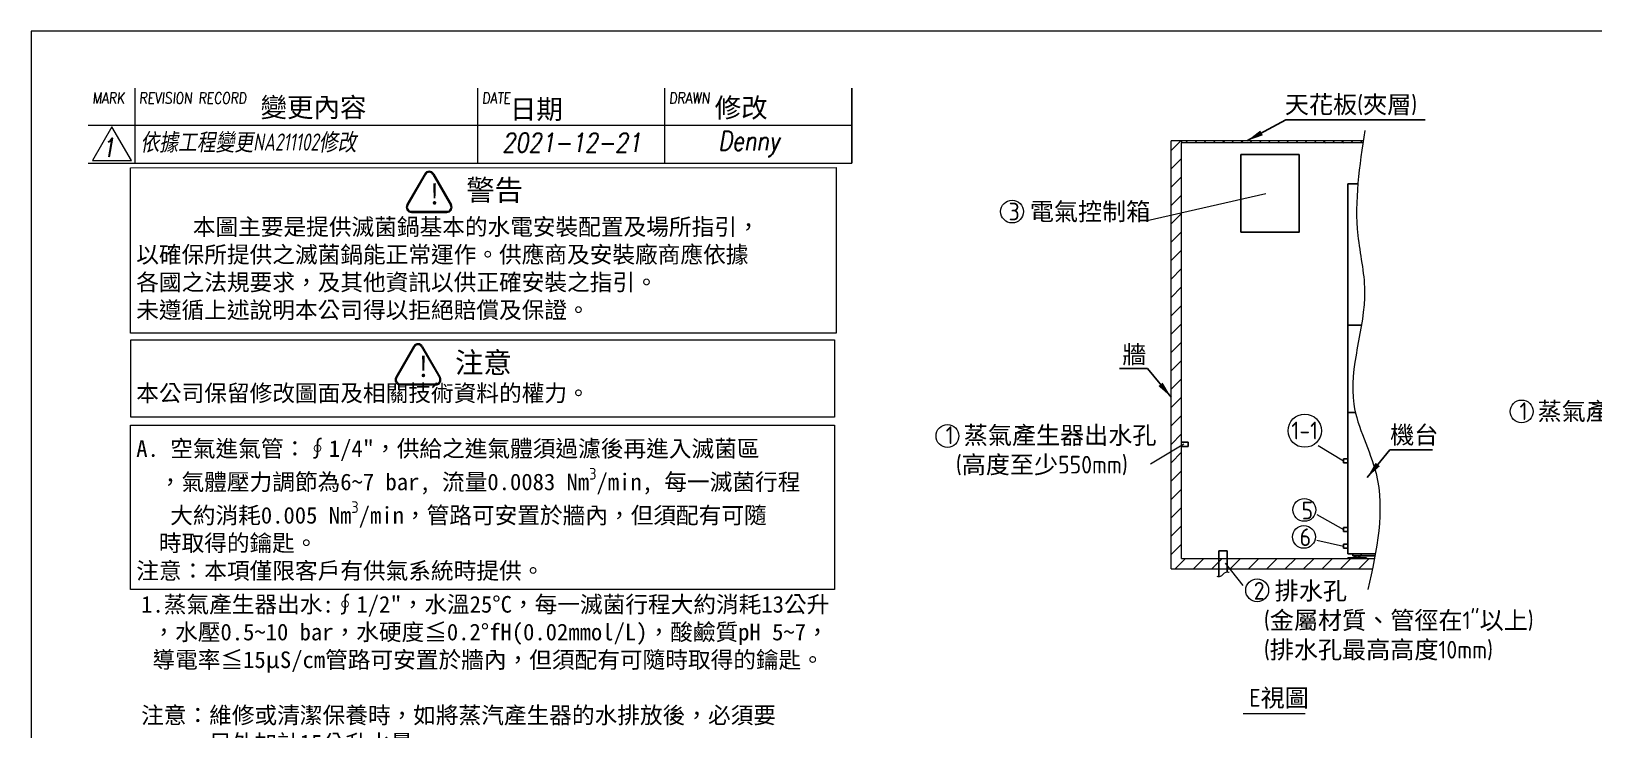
# Model space of a CAD drawing. Header units: millimetres. Extents: x 15361 to 28546, y 509 to 9779.
# Drawn here: x 15361 to 22881, y 6419 to 9779 of the extents above; entities that cross this region are included whole.
import ezdxf

# ---------------------------------------------------------------- set-up
doc = ezdxf.new("R2010")
doc.units = ezdxf.units.MM
doc.header["$MEASUREMENT"] = 0
doc.linetypes.add('CENTER2', pattern=[28.575, 19.05, -3.175, 3.175, -3.175])
doc.linetypes.add('HIDDEN', pattern=[9.525, 6.35, -3.175])
doc.layers.get('0').update_dxf_attribs({"lineweight": 25})
for name, color, linetype, lineweight in [('D', 3, 'Continuous', 13), ('F', 7, 'Continuous', 15), ('H', 2, 'HIDDEN', 15), ('S', 4, 'Continuous', 15), ('T', 4, 'Continuous', 15)]:
    doc.layers.add(name, color=color, linetype=linetype, lineweight=lineweight)
doc.styles.get("Standard").update_dxf_attribs({"font": 'KAIU.TTF'})
doc.styles.add('STU25', font='isocp2.shx')
doc.styles.add('Text', font='romans.shx', dxfattribs={"width": 0.8, "oblique": 10})
doc.dimstyles.new('STU25$7', dxfattribs={"dimscale": 40, "dimtxt": 2.5, "dimasz": 2, "dimexe": 1.25, "dimexo": 0.625, "dimgap": 1, "dimtad": 0, "dimdec": 4, "dimdsep": 46, "dimtxsty": 'STU25', "dimcen": 2.5, "dimazin": 2, "dimtfac": 1, "dimtdec": 4, "dimtmove": 0, "dimatfit": 3, "dimfxl": 0, "dimtolj": 1, "dimtzin": 0, "dimarcsym": 0})

msp = doc.modelspace()

# ---------------------------------------------------------------- hatches: boundary and pattern name
at = {"layer": 'D'}
h = msp.add_hatch(color=11, dxfattribs=at)
edge = h.paths.add_edge_path()
edge.add_line((17254.626, 9093.297), (17169.267, 8945.451))
edge.add_arc((17190.917, 8932.951), 25, 149.9999999, 270)
edge.add_line((17190.917, 8907.951), (17361.635, 8907.951))
edge.add_arc((17361.635, 8932.951), 25, 270, 389.9999999)
edge.add_line((17383.286, 8945.451), (17297.927, 9093.297))
edge.add_arc((17276.276, 9080.797), 25, 30, 150)
edge = h.paths.add_edge_path(flags=16)
edge.add_arc((17276.276, 9080.797), 20, 30, 150)
edge.add_line((17258.956, 9090.797), (17173.597, 8942.951))
edge.add_arc((17190.917, 8932.951), 20, 149.9999999, 270)
edge.add_line((17190.917, 8912.951), (17361.635, 8912.951))
edge.add_arc((17361.635, 8932.951), 20, 270, 389.9999999)
edge.add_line((17378.956, 8942.951), (17293.597, 9090.797))
h = msp.add_hatch(color=11, dxfattribs=at)
edge = h.paths.add_edge_path()
edge.add_ellipse((17137.163, 8102.772), major_axis=(25, 0), ratio=1, start_angle=149.9999999, end_angle=270)
edge.add_line((17137.163, 8077.772), (17307.881, 8077.772))
edge.add_ellipse((17307.881, 8102.772), major_axis=(25, 0), ratio=1, start_angle=270, end_angle=389.9999999)
edge.add_line((17329.532, 8115.272), (17244.173, 8263.118))
edge.add_ellipse((17222.522, 8250.618), major_axis=(25, 0), ratio=1, start_angle=30, end_angle=150)
edge.add_line((17200.872, 8263.118), (17115.513, 8115.272))
edge = h.paths.add_edge_path(flags=16)
edge.add_ellipse((17137.163, 8102.772), major_axis=(20, 0), ratio=1, start_angle=149.9999999, end_angle=270)
edge.add_line((17137.163, 8082.772), (17307.881, 8082.772))
edge.add_ellipse((17307.881, 8102.772), major_axis=(20, 0), ratio=1, start_angle=270, end_angle=389.9999999)
edge.add_line((17325.202, 8112.772), (17239.843, 8260.618))
edge.add_ellipse((17222.522, 8250.618), major_axis=(20, 0), ratio=1, start_angle=30, end_angle=150)
edge.add_line((17205.202, 8260.618), (17119.843, 8112.772))
at = {"layer": 'H', "ltscale": 5}
h = msp.add_hatch(dxfattribs=at)
h.set_pattern_fill('ANSI31', color=256, scale=500, style=0)
h.set_pattern_definition([(45, (238904.005, 23351.285), (-44.194174, 44.194174), [])])
h.paths.add_polyline_path([(20896.861, 7242.119), (20896.861, 9242.119), (20896.861, 9252.119), (20846.861, 9252.119), (20846.861, 7192.119), (21815.138, 7192.119), (21825.09, 7242.119)])
at = {"layer": 'H'}
h = msp.add_hatch(dxfattribs=at)
h.set_pattern_fill('ANSI31', color=256, scale=250, angle=90, style=0)
h.set_pattern_definition([(135, (244158.662, 19621.586), (-22.097087, -22.097087), [])])
edge = h.paths.add_edge_path()
edge.add_spline(control_points=[(21769.252, 9242.119), (21769.762, 9245.452), (21770.275, 9248.786), (21770.791, 9252.119)], knot_values=[84.74449418, 84.74449418, 84.74449418, 84.74449418, 94.74380875, 94.74380875, 94.74380875, 94.74380875], degree=3, periodic=0)
edge.add_line((21770.791, 9252.119), (20896.861, 9252.119))
edge.add_line((20896.861, 9252.119), (20896.861, 9242.119))
edge.add_line((20896.861, 9242.119), (21769.252, 9242.119))

# ---------------------------------------------------------------- linework, layer by layer
for p, q in [((21182.225, 9185.831), (21182.225, 8811.962)), ((21696.861, 8365.119), (21696.861, 9045.119)), ((21696.861, 9045.119), (21744.78, 9045.119)), ((21696.861, 8365.119), (21696.861, 7945.119)), ((21696.861, 8365.119), (21762.578, 8365.119)), ((21696.861, 7945.119), (21696.861, 7265.119)), ((21696.861, 7945.119), (21733.814, 7945.119)), ((21696.861, 7945.119), (21733.814, 7945.119)), ((21676.861, 7722.119), (21676.861, 7702.119)), ((21696.861, 7722.119), (21676.861, 7722.119)), ((21696.861, 7702.119), (21676.861, 7702.119)), ((21696.861, 7392.119), (21676.861, 7392.119)), ((21676.861, 7392.119), (21676.861, 7372.119)), ((21696.861, 7372.119), (21676.861, 7372.119)), ((21696.861, 7312.119), (21676.861, 7312.119)), ((21676.861, 7312.119), (21676.861, 7292.119)), ((21696.861, 7292.119), (21676.861, 7292.119)), ((21696.861, 7265.119), (21829.341, 7265.119)), ((21721.861, 7255.119), (21721.861, 7265.119)), ((21721.861, 7255.119), (21827.522, 7255.119)), ((21761.861, 7255.119), (21761.861, 7265.119))]:
    msp.add_line(p, q)
at = {"linetype": 'Continuous'}
for p, q in [((20929.236, 7802.119), (20896.861, 7802.119)), ((20929.236, 7782.119), (20896.861, 7782.119)), ((20929.236, 7782.119), (20929.236, 7802.119)), ((21116.861, 7279.237), (21076.861, 7279.237)), ((21076.861, 7279.237), (21076.861, 7155.98)), ((21116.861, 7279.237), (21116.861, 7177.813)), ((21786.361, 7245.119), (21697.361, 7245.119)), ((21697.361, 7245.119), (21697.361, 7242.119)), ((21697.361, 7242.119), (21786.361, 7242.119)), ((21755.14, 7255.119), (21728.582, 7255.119)), ((21728.582, 7255.119), (21728.582, 7245.119)), ((21735.222, 7255.119), (21735.222, 7245.119)), ((21748.501, 7255.119), (21748.501, 7245.119)), ((21755.14, 7245.119), (21755.14, 7255.119)), ((21786.361, 7242.119), (21786.361, 7245.119))]:
    msp.add_line(p, q, dxfattribs=at)
at = {"linetype": 'CENTER2'}
for p, q in [((21728.582, 7248.4), (21725.301, 7245.119)), ((21755.14, 7248.4), (21758.421, 7245.119))]:
    msp.add_line(p, q, dxfattribs=at)
at = {"linetype": 'Continuous'}
msp.add_lwpolyline([(21182.225, 9185.831), (21462.432, 9185.831), (21462.432, 8811.962), (21182.225, 8811.962)], dxfattribs=at)
at = {"layer": 'D', "color": 11}
for p, q in [((17254.626, 9093.297), (17169.267, 8945.451)), ((17258.956, 9090.797), (17173.597, 8942.951)), ((17293.597, 9090.797), (17378.956, 8942.951)), ((17297.927, 9093.297), (17383.286, 8945.451)), ((17190.917, 8912.951), (17361.635, 8912.951)), ((17190.917, 8907.951), (17361.635, 8907.951)), ((17200.872, 8263.118), (17115.513, 8115.272)), ((17205.202, 8260.618), (17119.843, 8112.772)), ((17239.843, 8260.618), (17325.202, 8112.772)), ((17244.173, 8263.118), (17329.532, 8115.272)), ((17137.163, 8082.772), (17307.881, 8082.772)), ((17137.163, 8077.772), (17307.881, 8077.772))]:
    msp.add_line(p, q, dxfattribs=at)
at = {"layer": 'D'}
for p, q in [((21302.982, 8997.852), (20730.796, 8866.687)), ((20908.667, 7792.864), (20747.945, 7696.9)), ((21554.264, 7786.804), (21676.861, 7712.119)), ((21547.421, 7453.764), (21676.861, 7382.119)), ((21548.374, 7330.746), (21676.861, 7302.119)), ((21106.236, 7219.646), (21191.515, 7113.344)), ((21194.242, 6496.811), (21492.67, 6496.811))]:
    msp.add_line(p, q, dxfattribs=at)
at = {"layer": 'D', "color": 11}
for points in [[(15839.278, 9122.487), (19234.64, 9123.306), (19234.64, 8327.097), (15839.278, 8327.097)], [(15840.447, 8293.946), (19227.255, 8293.946), (19227.255, 7922.306), (15840.447, 7922.306)], [(15839.278, 7884.833), (19226.085, 7884.833), (19226.085, 7094.234), (15839.278, 7094.234)]]:
    msp.add_lwpolyline(points, close=True, dxfattribs=at)
at = {"layer": 'D'}
for centre, radius in [((20081.431, 8911.865), 55), ((22533.556, 7950.067), 55), ((21489.766, 7857.535), 80), ((19770.397, 7832.1), 55), ((21487.851, 7476.554), 55), ((21485.852, 7346.581), 55), ((21260.88, 7089.834), 55)]:
    msp.add_circle(centre, radius, dxfattribs=at)
at = {"layer": 'D', "color": 11}
for centre, radius, start, end in [((17276.276, 9080.797), 25, 30, 150), ((17276.276, 9080.797), 20, 30, 150), ((17190.917, 8932.951), 25, 149.9999999, 270), ((17190.917, 8932.951), 20, 149.9999999, 270), ((17361.635, 8932.951), 25, 270, 29.9999999), ((17361.635, 8932.951), 20, 270, 29.9999999), ((17222.522, 8250.618), 25, 30, 150), ((17222.522, 8250.618), 20, 30, 150), ((17137.163, 8102.772), 25, 149.9999999, 270), ((17137.163, 8102.772), 20, 149.9999999, 270), ((17307.881, 8102.772), 25, 270, 29.9999999), ((17307.881, 8102.772), 20, 270, 29.9999999)]:
    msp.add_arc(centre, radius, start, end, dxfattribs=at)
at = {"layer": 'D'}
msp.add_spline([(21066.198, 7157.12), (21084.526, 7157.12), (21110.932, 7176.989), (21126.154, 7176.989)], degree=3, dxfattribs=at)
at = {"layer": 'F', "color": 7}
for p, q in [((15860.197, 9505.289), (15860.197, 9145.289)), ((17510.347, 9145.289), (17510.347, 9505.289)), ((18410.347, 9145.289), (18410.347, 9505.289)), ((19310.347, 9145.289), (19310.347, 9505.289)), ((19310.347, 9325.289), (15635.197, 9325.289)), ((15635.197, 9145.289), (19310.347, 9145.289))]:
    msp.add_line(p, q, dxfattribs=at)
at = {"layer": 'F'}
msp.add_line((19310.347, 9505.289), (19310.347, 9145.289), dxfattribs=at)
at = {"layer": 'F', "color": 6}
msp.add_lwpolyline([(15361.176, 9779.31), (15361.176, 509.31), (28546.176, 509.31), (28546.176, 9779.31)], close=True, dxfattribs=at)
msp.add_lwpolyline([(15361.176, 9779.31), (15361.176, 509.31), (28546.176, 509.31), (28546.176, 9779.31)], close=True, dxfattribs=at)
at = {"layer": 'F', "color": 7}
msp.add_lwpolyline([(15749.413, 9319.619), (15655.922, 9157.689), (15842.904, 9157.689)], close=True, dxfattribs=at)
at = {"layer": 'S', "linetype": 'Continuous'}
for p, q in [((20846.861, 7192.119), (20846.861, 9252.119)), ((21770.791, 9252.119), (20846.861, 9252.119)), ((20896.861, 7242.119), (20896.861, 9242.119)), ((21769.252, 9242.119), (20896.861, 9242.119)), ((20896.861, 7242.119), (21825.09, 7242.119)), ((20846.861, 7192.119), (21815.138, 7192.119))]:
    msp.add_line(p, q, dxfattribs=at)
at = {"layer": 'S'}
msp.add_line((20896.861, 9252.119), (20896.861, 9242.119), dxfattribs=at)
msp.add_spline([(21778.414, 9301.42), (21745.443, 8796.582), (21777.805, 8531.284), (21726.026, 7984.512), (21832.82, 7651.272), (21793.939, 7093.934)], degree=3, dxfattribs=at)

# ---------------------------------------------------------------- texts
at = {"lineweight": -3}
for s, p in [('變更內容', (16464.531, 9366.504)), ('日期', (17664.693, 9357.604)), ('修改', (18650.171, 9364.724))]:
    msp.add_text(s, height=93.4085, dxfattribs=at).set_placement(p)
at = {"layer": 'D', "color": 11, "attachment_point": 1}
for s, insert, char_height in [('{\\C3;天花板\\Fisocp2.shx;(\\f標楷體|b0|i0|c136|p65;夾層\\Fisocp2.shx;)}', (21394.185, 9469.373), 85), ('\\A1;\\P     本圖主要是提供滅菌鍋基本的水電安裝配置及場所指引，\\P以確保所提供之滅菌鍋能正常運作。供應商及安裝廠商應依據\\P各國之法規要求，及其他資訊以供正確安裝之指引。\\P未遵循上述說明本公司得以拒絕賠償及保證。\\P\\P\\P本公司保留修改圖面及相關技術資料的權力。\\P\\PA. 空氣進氣管：∮1/4"，供給之進氣體須過濾後再進入滅菌區\\P  ，氣體壓力調節為6~7 bar, 流量0.0083 Nm{\\Fisocp2.shx;\\H0.7x;\\S3^ ;}/min, 每一滅菌行程\\P   大約消耗0.005 Nm{\\Fisocp2.shx;\\H0.7x;\\S3^ ;}/min，管路可安置於牆內，但須配有可隨\\P  時取得的鑰匙。\\P注意：本項僅限客戶有供氣系統時提供。', (15866.416, 9011.908), 80), ('{\\C3;牆}', (20611.536, 8266.666), 85), ('{\\C3;機台}', (21901.184, 7880.19), 85), ('1.蒸氣產生器出水:∮1/2"，水溫25%%DC，每一滅菌行程大約消耗13公升\\P ，水壓0.5~10 bar，水硬度≦0.2%%DfH(0.02mmol/L)，酸鹼質pH 5~7，\\P 導電率≦15μS/cm管路可安置於牆內，但須配有可隨時取得的鑰匙。\\P\\P注意：維修或清潔保養時，如將蒸汽產生器的水排放後，必須要\\P      另外加計15公升水量。\\P2.排水管路∮1"以上金屬管，必須抗腐蝕2"G，並且需耐100%%DC以上。 \\P3.電氣控制箱，7kW，線長4 m。(配線至滅菌鍋)\\P    \\P\\P\\P\\P注意:配線請依當地法規規定配置。\\P{\\fDFKai-SB|b0|i0|c136|p65;注意:三相系統有可能會有相位交錯問題需進行相位交換，請參閱說明書\\P     或維修手冊。}\\P4.排風機需加柵網，排風量200 Kcal/h。(載體區域)\\P4-1.排風機需加柵網，排風量400 Kcal/h。(滅菌區域)\\P4-2.排風機需加柵網，排風量200 Kcal/h。(卸載區域)\\P\\P注意:(卸載區域)空調須獨立安裝，不得與其他區相通。\\P\\P5.蒸氣產生器排水管(5)及儀器之(6)排氣管於管路裝配時加裝逆止閥。\\P\\PB.為維持儀器乾燥之效能及排水效能，將儀器水平調整至前低後\\P  高，其傾斜角度約略為1%%D~2%%D。', (15889.968, 7062.147), 80)]:
    msp.add_mtext(s, dxfattribs=dict(at, insert=insert, char_height=char_height))
at = {"layer": 'D', "color": 11, "attachment_point": 1, "style": 'STU25'}
for s, insert, char_height in [('{\\f標楷體|b0|i0|c136|p65;!}', (17267.966, 9046.067), 100), ('{\\f標楷體|b0|i0|c136|p65;警告}', (17454.478, 9065.435), 100), ('{\\C3;3 \\f標楷體|b0|i0|c136|p65;電氣控制箱}', (20064.533, 8954.508), 85), ('{\\f標楷體|b0|i0|c136|p65;!}', (17214.212, 8215.888), 100), ('{\\f標楷體|b0|i0|c136|p65;注意}', (17400.724, 8235.257), 100), ('{\\C3;1 \\f標楷體|b0|i0|c136|p65;蒸氣產生器出水孔}', (22523.45, 7993.647), 85), ('{\\C3;1-1}', (21425.472, 7900.801), 85), ('{\\C3;1 \\f標楷體|b0|i0|c136|p65;蒸氣產生器出水孔\\P\\Fisocp2.shx; (\\f標楷體|b0|i0|c136|p65;高度至少\\Fisocp2.shx;550mm)}', (19761.895, 7878.281), 85), ('{\\C3;5}', (21474.586, 7515.975), 85), ('{\\C3;6}', (21465.232, 7387.576), 85), ('{\\C3;2 \\f標楷體|b0|i0|c136|p65;排水孔\\P\\Fisocp2.shx; (\\f標楷體|b0|i0|c136|p65;金屬材質、管徑在\\Fisocp2.shx;1"\\f標楷體|b0|i0|c136|p65;以上\\Fisocp2.shx;)\\P (\\f標楷體|b0|i0|c136|p65;排水孔最高高度\\Fisocp2.shx;10mm)}', (21244.508, 7129.67), 85)]:
    msp.add_mtext(s, dxfattribs=dict(at, insert=insert, char_height=char_height))
at = {"layer": 'D', "insert": (21222.608, 6614.987), "char_height": 85, "attachment_point": 1}
msp.add_mtext('{\\Fisocp2.shx;E}視圖', dxfattribs=at)
at = {"layer": 'F', "color": 1, "lineweight": 15, "style": 'Text', "oblique": 5, "width": 0.8}
for s, p in [('MARK', (15655.099, 9430.989)), ('REVISION RECORD', (15880.099, 9430.989)), ('DATE', (17530.249, 9430.989)), ('DRAWN', (18430.249, 9430.989))]:
    msp.add_text(s, height=54, dxfattribs=at).set_placement(p)
at = {"layer": 'T', "lineweight": 20, "style": 'Text', "oblique": 10, "width": 0.8}
for s, height, p in [('1', 90, (15700.476, 9174.162)), ('2021-12-21', 92, (17627.414, 9197.756)), ('Denny', 92, (18667.649, 9206.02))]:
    msp.add_text(s, height=height, dxfattribs=at).set_placement(p)
at = {"layer": 'T', "linetype": 'Continuous', "lineweight": 20, "insert": (15887.179, 9287.641), "char_height": 82.79908, "attachment_point": 1, "style": 'Text'}
msp.add_mtext('{\\fDFKai-SB|b0|i0|c136|p65;依據工程變更\\Fisocp2.shx|c136;NA211102\\fDFKai-SB|b0|i0|c136|p65;修改}', dxfattribs=at)

# ---------------------------------------------------------------- leaders
at = {"layer": 'D'}
for points in [[(21211.419, 9252.119), (21398.047, 9352.738), (22069.953, 9352.738)], [(20846.861, 8019.024), (20732.491, 8156.816), (20598.706, 8156.816)], [(21790.539, 7632.882), (21899.101, 7765.852), (22105.364, 7765.852)]]:
    msp.add_leader(points, dimstyle='STU25$7', override={"dimgap": 1, "dimtad": 0}, dxfattribs=at)

doc.saveas('drawing.dxf')
